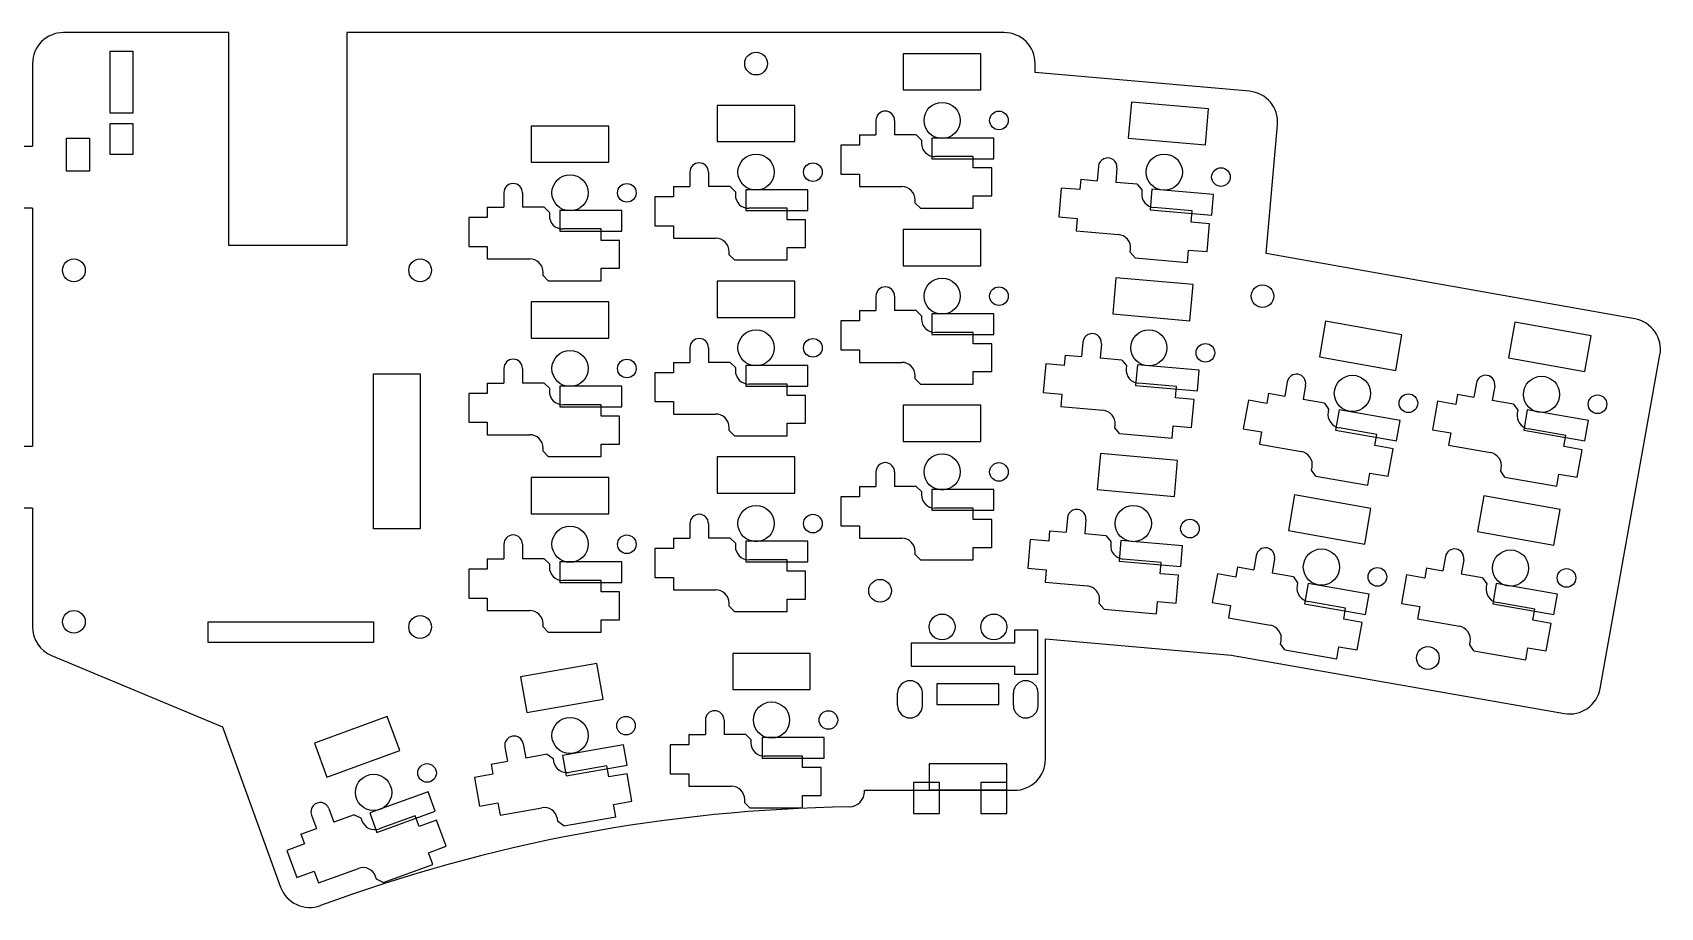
# Model space of a CAD drawing. Extents: x -161 to 161, y -85 to 0.
# Drawn here: x 3 to 160.5, y -84.6 to 0 of the extents above; entities that cross this region are included whole.
import ezdxf

# ---------------------------------------------------------------- set-up
doc = ezdxf.new("R2010")
doc.units = 0
doc.layers.add('BLACK', color=7, linetype='CONTINUOUS')

msp = doc.modelspace()

# ---------------------------------------------------------------- linework, layer by layer
at = {"layer": 'BLACK', "linetype": 'CONTINUOUS'}
for p, q in [((22, 0), (5.99999, 0)), ((22, -20.6), (22, 0)), ((97, -0.00002), (33.4, -0.00001)), ((33.4, -0.00001), (33.4, -20.6)), ((3, -3), (3, -11)), ((10.5, -1.80001), (12.7, -1.80001)), ((10.5, -7.80001), (10.5, -1.80001)), ((12.7, -1.80001), (12.7, -7.80001)), ((94.75, -2.05001), (87.25, -2.05001)), ((87.25, -2.05001), (87.25, -5.55001)), ((94.75, -5.55001), (94.75, -2.05001)), ((100, -3.84999), (100, -3.00002)), ((120.73, -5.67893), (100, -3.84999)), ((87.25, -5.55001), (94.75, -5.55001)), ((12.7, -7.80001), (10.5, -7.80001)), ((76.75, -7.05002), (69.25, -7.05002)), ((69.25, -7.05002), (69.25, -10.55)), ((76.75, -10.55), (76.75, -7.05002)), ((109.317, -6.72984), (109.012, -10.2165)), ((116.788, -7.38351), (109.317, -6.72984)), ((116.483, -10.8702), (116.788, -7.38351)), ((10.5, -8.80001), (12.7, -8.80001)), ((10.5, -11.8), (10.5, -8.80001)), ((12.7, -8.80001), (12.7, -11.8)), ((58.75, -9.05002), (51.25, -9.05002)), ((51.25, -9.05002), (51.25, -12.55)), ((58.75, -12.55), (58.75, -9.05002)), ((84.6, -8.50002), (84.6, -9.90002)), ((86.4, -8.50002), (86.4, -9.90002)), ((122.366, -21.3815), (123.455, -8.92875)), ((-3, -11), (3, -11)), ((6.29999, -10.2), (8.49999, -10.2)), ((6.29999, -13.4), (6.29999, -10.2)), ((8.49999, -10.2), (8.49999, -13.4)), ((69.25, -10.55), (76.75, -10.55)), ((83, -10.9), (81.2, -10.9)), ((81.2, -10.9), (81.2, -13.7)), ((83, -9.90002), (83, -10.9)), ((83, -9.90002), (84.6, -9.90002)), ((88.5, -9.90002), (86.4, -9.90002)), ((88.5, -9.90002), (89, -10.4)), ((89, -10.4), (89, -10.7)), ((96, -10.2), (90, -10.2)), ((90, -10.2), (90, -12.2)), ((96, -12.2), (96, -10.2)), ((109.012, -10.2165), (116.483, -10.8702)), ((12.7, -11.8), (10.5, -11.8)), ((51.25, -12.55), (58.75, -12.55)), ((90, -12.2), (96, -12.2)), ((94, -12), (90.3, -12)), ((94, -13.1), (94, -12)), ((8.49999, -13.4), (6.29999, -13.4)), ((66.6, -13.5), (66.6, -14.9)), ((68.4, -13.5), (68.4, -14.9)), ((81.2, -13.7), (83, -13.7)), ((83, -13.7), (83, -14.9)), ((95.8, -13.1), (94, -13.1)), ((95.8, -15.8), (95.8, -13.1)), ((106.124, -12.9422), (106.002, -14.3369)), ((107.918, -13.0991), (107.795, -14.4938)), ((48.6, -15.5), (48.6, -16.9)), ((50.4, -15.5), (50.4, -16.9)), ((65, -14.9), (65, -15.9)), ((65, -14.9), (66.6, -14.9)), ((70.5, -14.9), (68.4, -14.9)), ((70.5, -14.9), (71, -15.4)), ((71, -15.4), (71, -15.7)), ((78, -15.2), (72, -15.2)), ((72, -15.2), (72, -17.2)), ((78, -17.2), (78, -15.2)), ((83, -14.9), (87.1, -14.9)), ((102.528, -15.0368), (102.284, -17.8261)), ((104.321, -15.1936), (102.528, -15.0368)), ((104.408, -14.1974), (104.321, -15.1936)), ((104.408, -14.1974), (106.002, -14.3369)), ((109.887, -14.6768), (107.795, -14.4938)), ((109.887, -14.6768), (110.342, -15.2185)), ((110.342, -15.2185), (110.316, -15.5173)), ((111.299, -15.1424), (111.124, -17.1347)), ((117.276, -15.6653), (111.299, -15.1424)), ((117.101, -17.6577), (117.276, -15.6653)), ((3, -16.9973), (-3, -16.9972)), ((3, -16.9973), (3, -40)), ((47, -16.9), (47, -17.9)), ((47, -16.9), (48.6, -16.9)), ((52.5, -16.9), (50.4, -16.9)), ((52.5, -16.9), (53, -17.4)), ((60, -17.2), (54, -17.2)), ((54, -17.2), (54, -19.2)), ((60, -19.2), (60, -17.2)), ((65, -15.9), (63.2, -15.9)), ((63.2, -15.9), (63.2, -18.7)), ((72, -17.2), (78, -17.2)), ((76, -17), (72.3, -17)), ((76, -18.1), (76, -17)), ((88.4, -16.5), (88.4, -16.2)), ((88.9, -17), (88.4, -16.5)), ((88.9, -17), (94, -17)), ((94, -17), (94, -15.8)), ((94, -15.8), (95.8, -15.8)), ((111.124, -17.1347), (117.101, -17.6577)), ((115.184, -17.2482), (111.498, -16.9257)), ((115.088, -18.344), (115.184, -17.2482)), ((47, -17.9), (45.2, -17.9)), ((45.2, -17.9), (45.2, -20.7)), ((53, -17.4), (53, -17.7)), ((63.2, -18.7), (65, -18.7)), ((65, -18.7), (65, -19.9)), ((77.8, -18.1), (76, -18.1)), ((77.8, -20.8), (77.8, -18.1)), ((102.284, -17.8261), (104.077, -17.983)), ((104.077, -17.983), (103.973, -19.1784)), ((116.881, -18.5009), (115.088, -18.344)), ((116.645, -21.1906), (116.881, -18.5009)), ((54, -19.2), (60, -19.2)), ((58, -19), (54.3, -19)), ((58, -20.1), (58, -19)), ((59.8, -20.1), (58, -20.1)), ((59.8, -22.8), (59.8, -20.1)), ((65, -19.9), (69.1, -19.9)), ((94.75, -19.05), (87.25, -19.05)), ((87.25, -19.05), (87.25, -22.55)), ((94.75, -22.55), (94.75, -19.05)), ((103.973, -19.1784), (108.057, -19.5358)), ((33.4, -20.6), (22, -20.6)), ((45.2, -20.7), (47, -20.7)), ((47, -20.7), (47, -21.9)), ((47, -21.9), (51.1, -21.9)), ((70.4, -21.5), (70.4, -21.2)), ((70.9, -22), (70.4, -21.5)), ((70.9, -22), (76, -22)), ((76, -22), (76, -20.8)), ((76, -20.8), (77.8, -20.8)), ((109.213, -21.243), (109.239, -20.9441)), ((109.667, -21.7846), (109.213, -21.243)), ((109.667, -21.7846), (114.748, -22.2291)), ((114.748, -22.2291), (114.852, -21.0337)), ((114.852, -21.0337), (116.645, -21.1906)), ((158.026, -27.6939), (122.366, -21.3815)), ((52.4, -23.5), (52.4, -23.2)), ((52.9, -24), (52.4, -23.5)), ((58, -24), (58, -22.8)), ((58, -22.8), (59.8, -22.8)), ((87.25, -22.55), (94.75, -22.55)), ((52.9, -24), (58, -24)), ((76.75, -24.05), (69.25, -24.05)), ((69.25, -24.05), (69.25, -27.55)), ((76.75, -27.55), (76.75, -24.05)), ((107.817, -23.7298), (107.512, -27.2165)), ((115.288, -24.3835), (107.817, -23.7298)), ((114.983, -27.8702), (115.288, -24.3835)), ((58.75, -26.05), (51.25, -26.05)), ((51.25, -26.05), (51.25, -29.55)), ((58.75, -29.55), (58.75, -26.05)), ((84.6, -25.5), (84.6, -26.9)), ((86.4, -25.5), (86.4, -26.9)), ((69.25, -27.55), (76.75, -27.55)), ((83, -27.9), (81.2, -27.9)), ((81.2, -27.9), (81.2, -30.7)), ((83, -26.9), (83, -27.9)), ((83, -26.9), (84.6, -26.9)), ((88.5, -26.9), (86.4, -26.9)), ((88.5, -26.9), (89, -27.4)), ((89, -27.4), (89, -27.7)), ((96, -27.2), (90, -27.2)), ((90, -27.2), (90, -29.2)), ((96, -29.2), (96, -27.2)), ((107.512, -27.2165), (114.983, -27.8702)), ((128.111, -27.9254), (127.503, -31.3723)), ((135.497, -29.2278), (128.111, -27.9254)), ((146.411, -28.0254), (145.803, -31.4723)), ((153.797, -29.3278), (146.411, -28.0254)), ((51.25, -29.55), (58.75, -29.55)), ((90, -29.2), (96, -29.2)), ((94, -29), (90.3, -29)), ((94, -30.1), (94, -29)), ((134.889, -32.6746), (135.497, -29.2278)), ((153.189, -32.7746), (153.797, -29.3278)), ((66.6, -30.5), (66.6, -31.9)), ((68.4, -30.5), (68.4, -31.9)), ((81.2, -30.7), (83, -30.7)), ((83, -30.7), (83, -31.9)), ((95.8, -30.1), (94, -30.1)), ((95.8, -32.8), (95.8, -30.1)), ((102.908, -31.1974), (102.821, -32.1936)), ((102.908, -31.1974), (104.502, -31.3369)), ((104.624, -29.9422), (104.502, -31.3369)), ((106.418, -30.0991), (106.295, -31.4938)), ((108.387, -31.6768), (106.295, -31.4938)), ((127.503, -31.3723), (134.889, -32.6746)), ((145.803, -31.4723), (153.189, -32.7746)), ((154.675, -63.4471), (160.456, -31.177)), ((36, -33), (40.5, -33)), ((36, -48), (36, -33)), ((40.5, -33), (40.5, -48)), ((48.6, -32.5), (48.6, -33.9)), ((50.4, -32.5), (50.4, -33.9)), ((65, -32.9), (63.2, -32.9)), ((63.2, -32.9), (63.2, -35.7)), ((65, -31.9), (65, -32.9)), ((65, -31.9), (66.6, -31.9)), ((70.5, -31.9), (68.4, -31.9)), ((70.5, -31.9), (71, -32.4)), ((71, -32.4), (71, -32.7)), ((78, -32.2), (72, -32.2)), ((72, -32.2), (72, -34.2)), ((78, -34.2), (78, -32.2)), ((83, -31.9), (87.1, -31.9)), ((94, -34), (94, -32.8)), ((94, -32.8), (95.8, -32.8)), ((101.028, -32.0368), (100.784, -34.8261)), ((102.821, -32.1936), (101.028, -32.0368)), ((108.387, -31.6768), (108.842, -32.2185)), ((108.842, -32.2185), (108.816, -32.5173)), ((109.899, -32.1424), (109.724, -34.1347)), ((115.876, -32.6653), (109.899, -32.1424)), ((115.701, -34.6577), (115.876, -32.6653)), ((47, -33.9), (47, -34.9)), ((47, -33.9), (48.6, -33.9)), ((52.5, -33.9), (50.4, -33.9)), ((52.5, -33.9), (53, -34.4)), ((53, -34.4), (53, -34.7)), ((60, -34.2), (54, -34.2)), ((54, -34.2), (54, -36.2)), ((60, -36.2), (60, -34.2)), ((72, -34.2), (78, -34.2)), ((76, -34), (72.3, -34)), ((76, -35.1), (76, -34)), ((88.4, -33.5), (88.4, -33.2)), ((88.9, -34), (88.4, -33.5)), ((88.9, -34), (94, -34)), ((109.724, -34.1347), (115.701, -34.6577)), ((113.684, -34.2482), (109.998, -33.9257)), ((113.588, -35.344), (113.684, -34.2482)), ((124.397, -33.7887), (124.154, -35.1674)), ((126.17, -34.1012), (125.927, -35.48)), ((142.697, -33.8887), (142.454, -35.2674)), ((144.47, -34.2012), (144.227, -35.58)), ((47, -34.9), (45.2, -34.9)), ((45.2, -34.9), (45.2, -37.7)), ((54, -36.2), (60, -36.2)), ((58, -36), (54.3, -36)), ((58, -37.1), (58, -36)), ((63.2, -35.7), (65, -35.7)), ((65, -35.7), (65, -36.9)), ((77.8, -35.1), (76, -35.1)), ((77.8, -37.8), (77.8, -35.1)), ((94.75, -36.05), (87.25, -36.05)), ((87.25, -36.05), (87.25, -39.55)), ((94.75, -39.55), (94.75, -36.05)), ((100.784, -34.8261), (102.577, -34.983)), ((102.577, -34.983), (102.473, -36.1784)), ((102.473, -36.1784), (106.557, -36.5358)), ((115.381, -35.5009), (113.588, -35.344)), ((115.145, -38.1906), (115.381, -35.5009)), ((120.632, -35.5618), (120.146, -38.3193)), ((122.405, -35.8744), (120.632, -35.5618)), ((122.578, -34.8896), (122.405, -35.8744)), ((122.578, -34.8896), (124.154, -35.1674)), ((127.995, -35.8446), (125.927, -35.48)), ((127.995, -35.8446), (128.4, -36.4239)), ((138.932, -35.6618), (138.446, -38.4193)), ((140.705, -35.9744), (138.932, -35.6618)), ((140.878, -34.9896), (140.705, -35.9744)), ((140.878, -34.9896), (142.454, -35.2674)), ((146.295, -35.9446), (144.227, -35.58)), ((146.295, -35.9446), (146.7, -36.5238)), ((45.2, -37.7), (47, -37.7)), ((47, -37.7), (47, -38.9)), ((59.8, -37.1), (58, -37.1)), ((59.8, -39.8), (59.8, -37.1)), ((65, -36.9), (69.1, -36.9)), ((76, -39), (76, -37.8)), ((76, -37.8), (77.8, -37.8)), ((128.4, -36.4239), (128.348, -36.7193)), ((129.419, -36.4943), (129.072, -38.4639)), ((135.328, -37.5362), (129.419, -36.4943)), ((134.981, -39.5058), (135.328, -37.5362)), ((146.7, -36.5238), (146.648, -36.8193)), ((147.619, -36.4943), (147.272, -38.4639)), ((153.528, -37.5362), (147.619, -36.4943)), ((153.181, -39.5058), (153.528, -37.5362)), ((47, -38.9), (51.1, -38.9)), ((70.4, -38.5), (70.4, -38.2)), ((70.9, -39), (70.4, -38.5)), ((70.9, -39), (76, -39)), ((107.713, -38.243), (107.739, -37.9441)), ((108.167, -38.7846), (107.713, -38.243)), ((108.167, -38.7846), (113.248, -39.2291)), ((113.248, -39.2291), (113.352, -38.0337)), ((113.352, -38.0337), (115.145, -38.1906)), ((120.146, -38.3193), (121.919, -38.6318)), ((121.919, -38.6318), (121.71, -39.8136)), ((129.072, -38.4639), (134.981, -39.5058)), ((133.047, -38.8678), (129.403, -38.2253)), ((132.856, -39.9511), (133.047, -38.8678)), ((138.446, -38.4193), (140.219, -38.7318)), ((140.219, -38.7318), (140.01, -39.9136)), ((147.272, -38.4639), (153.181, -39.5058)), ((151.347, -38.9678), (147.703, -38.3253)), ((151.156, -40.0511), (151.347, -38.9678)), ((-3, -40), (3, -40)), ((52.4, -40.5), (52.4, -40.2)), ((52.9, -41), (52.4, -40.5)), ((58, -41), (58, -39.8)), ((58, -39.8), (59.8, -39.8)), ((87.25, -39.55), (94.75, -39.55)), ((106.317, -40.7298), (106.012, -44.2165)), ((113.788, -41.3835), (106.317, -40.7298)), ((121.71, -39.8136), (125.748, -40.5256)), ((134.628, -40.2637), (132.856, -39.9511)), ((134.159, -42.9226), (134.628, -40.2637)), ((140.01, -39.9136), (144.048, -40.6256)), ((152.928, -40.3636), (151.156, -40.0511)), ((152.459, -43.0226), (152.928, -40.3636)), ((52.9, -41), (58, -41)), ((76.75, -41.0473), (69.25, -41.0473)), ((69.25, -41.0473), (69.25, -44.5473)), ((76.75, -44.5473), (76.75, -41.0473)), ((84.6, -42.5), (84.6, -43.9)), ((86.4, -42.5), (86.4, -43.9)), ((113.483, -44.8702), (113.788, -41.3835)), ((126.75, -42.327), (126.802, -42.0316)), ((127.156, -42.9062), (126.75, -42.327)), ((145.05, -42.427), (145.102, -42.1315)), ((145.456, -43.0062), (145.05, -42.427)), ((58.75, -43.05), (51.25, -43.05)), ((51.25, -43.05), (51.25, -46.55)), ((58.75, -46.55), (58.75, -43.05)), ((83, -43.9), (83, -44.9)), ((83, -43.9), (84.6, -43.9)), ((88.5, -43.9), (86.4, -43.9)), ((88.5, -43.9), (89, -44.4)), ((127.156, -42.9062), (132.178, -43.7918)), ((132.178, -43.7918), (132.387, -42.6101)), ((132.387, -42.6101), (134.159, -42.9226)), ((145.456, -43.0062), (150.478, -43.8918)), ((150.478, -43.8918), (150.687, -42.7101)), ((150.687, -42.7101), (152.459, -43.0226)), ((69.25, -44.5473), (76.75, -44.5473)), ((83, -44.9), (81.2, -44.9)), ((81.2, -44.9), (81.2, -47.7)), ((89, -44.4), (89, -44.7)), ((96, -44.2), (90, -44.2)), ((90, -44.2), (90, -46.2)), ((96, -46.2), (96, -44.2)), ((106.012, -44.2165), (113.483, -44.8702)), ((125.111, -44.7254), (124.503, -48.1722)), ((132.497, -46.0278), (125.111, -44.7254)), ((143.411, -44.8254), (142.803, -48.2723)), ((150.797, -46.1278), (143.411, -44.8254)), ((3, -46), (-3, -46)), ((3, -46), (3, -57.5)), ((51.25, -46.55), (58.75, -46.55)), ((90, -46.2), (96, -46.2)), ((94, -46), (90.3, -46)), ((94, -47.1), (94, -46)), ((95.8, -47.1), (94, -47.1)), ((95.8, -49.8), (95.8, -47.1)), ((103.124, -46.9422), (103.002, -48.3369)), ((104.917, -47.0991), (104.795, -48.4938)), ((131.889, -49.4746), (132.497, -46.0278)), ((150.189, -49.5746), (150.797, -46.1278)), ((40.5, -48), (36, -48)), ((66.6, -47.5), (66.6, -48.9)), ((68.4, -47.5), (68.4, -48.9)), ((81.2, -47.7), (83, -47.7)), ((83, -47.7), (83, -48.9)), ((101.408, -48.1974), (101.321, -49.1936)), ((101.408, -48.1974), (103.002, -48.3369)), ((106.887, -48.6768), (104.795, -48.4938)), ((106.887, -48.6768), (107.342, -49.2185)), ((124.503, -48.1722), (131.889, -49.4746)), ((142.803, -48.2723), (150.189, -49.5746)), ((48.6, -49.5), (48.6, -50.9)), ((50.4, -49.5), (50.4, -50.9)), ((65, -49.9), (63.2, -49.9)), ((63.2, -49.9), (63.2, -52.7)), ((65, -48.9), (65, -49.9)), ((65, -48.9), (66.6, -48.9)), ((70.5, -48.9), (68.4, -48.9)), ((70.5, -48.9), (71, -49.4)), ((71, -49.4), (71, -49.7)), ((78, -49.2), (72, -49.2)), ((72, -49.2), (72, -51.2)), ((78, -51.2), (78, -49.2)), ((83, -48.9), (87.1, -48.9)), ((88.4, -50.5), (88.4, -50.2)), ((94, -51), (94, -49.8)), ((94, -49.8), (95.8, -49.8)), ((99.5281, -49.0368), (99.2841, -51.8261)), ((101.321, -49.1936), (99.5281, -49.0368)), ((107.342, -49.2185), (107.316, -49.5173)), ((108.299, -49.1424), (108.124, -51.1347)), ((114.276, -49.6653), (108.299, -49.1424)), ((114.101, -51.6577), (114.276, -49.6653)), ((47, -51.9), (45.2, -51.9)), ((45.2, -51.9), (45.2, -54.7)), ((47, -50.9), (47, -51.9)), ((47, -50.9), (48.6, -50.9)), ((52.5, -50.9), (50.4, -50.9)), ((52.5, -50.9), (53, -51.4)), ((53, -51.4), (53, -51.7)), ((60, -51.2), (54, -51.2)), ((54, -51.2), (54, -53.2)), ((60, -53.2), (60, -51.2)), ((72, -51.2), (78, -51.2)), ((76, -51), (72.3, -51)), ((76, -52.1), (76, -51)), ((88.9, -51), (88.4, -50.5)), ((88.9, -51), (94, -51)), ((99.2841, -51.8261), (101.077, -51.983)), ((108.124, -51.1347), (114.101, -51.6577)), ((112.184, -51.2482), (108.498, -50.9257)), ((112.088, -52.344), (112.184, -51.2482)), ((119.578, -51.6896), (119.405, -52.6744)), ((119.578, -51.6896), (121.154, -51.9674)), ((121.397, -50.5887), (121.154, -51.9674)), ((123.17, -50.9012), (122.927, -52.28)), ((137.878, -51.7896), (137.705, -52.7744)), ((137.878, -51.7896), (139.454, -52.0674)), ((139.697, -50.6887), (139.454, -52.0674)), ((141.47, -51.0012), (141.227, -52.38)), ((54, -53.2), (60, -53.2)), ((58, -53), (54.3, -53)), ((58, -54.1), (58, -53)), ((63.2, -52.7), (65, -52.7)), ((65, -52.7), (65, -53.9)), ((77.8, -52.1), (76, -52.1)), ((77.8, -54.8), (77.8, -52.1)), ((101.077, -51.983), (100.973, -53.1784)), ((100.973, -53.1784), (105.057, -53.5358)), ((113.881, -52.5009), (112.088, -52.344)), ((113.645, -55.1906), (113.881, -52.5009)), ((117.632, -52.3618), (117.146, -55.1193)), ((119.405, -52.6744), (117.632, -52.3618)), ((124.995, -52.6446), (122.927, -52.28)), ((124.995, -52.6446), (125.4, -53.2239)), ((125.4, -53.2239), (125.348, -53.5193)), ((126.419, -53.2943), (126.072, -55.2639)), ((132.328, -54.3362), (126.419, -53.2943)), ((135.932, -52.4618), (135.446, -55.2193)), ((137.705, -52.7744), (135.932, -52.4618)), ((143.295, -52.7446), (141.227, -52.38)), ((143.295, -52.7446), (143.7, -53.3239)), ((143.7, -53.3239), (143.648, -53.6193)), ((144.619, -53.2943), (144.272, -55.2639)), ((150.528, -54.3362), (144.619, -53.2943)), ((45.2, -54.7), (47, -54.7)), ((47, -54.7), (47, -55.9)), ((59.8, -54.1), (58, -54.1)), ((59.8, -56.8), (59.8, -54.1)), ((65, -53.9), (69.1, -53.9)), ((76, -56), (76, -54.8)), ((76, -54.8), (77.8, -54.8)), ((106.213, -55.243), (106.239, -54.9441)), ((111.748, -56.2291), (111.852, -55.0337)), ((111.852, -55.0337), (113.645, -55.1906)), ((117.146, -55.1193), (118.919, -55.4318)), ((130.047, -55.6678), (126.403, -55.0253)), ((131.981, -56.3058), (132.328, -54.3362)), ((148.347, -55.7678), (144.703, -55.1253)), ((150.181, -56.3058), (150.528, -54.3362)), ((47, -55.9), (51.1, -55.9)), ((70.4, -55.5), (70.4, -55.2)), ((70.9, -56), (70.4, -55.5)), ((70.9, -56), (76, -56)), ((106.667, -55.7846), (106.213, -55.243)), ((106.667, -55.7846), (111.748, -56.2291)), ((118.919, -55.4318), (118.71, -56.6136)), ((118.71, -56.6136), (122.748, -57.3256)), ((126.072, -55.2639), (131.981, -56.3058)), ((129.856, -56.7511), (130.047, -55.6678)), ((135.446, -55.2193), (137.219, -55.5318)), ((137.219, -55.5318), (137.01, -56.7136)), ((144.272, -55.2639), (150.181, -56.3058)), ((148.156, -56.8511), (148.347, -55.7678)), ((20, -57), (36, -57)), ((20, -59), (20, -57)), ((36, -57), (36, -59)), ((52.4, -57.5), (52.4, -57.2)), ((52.9, -58), (52.4, -57.5)), ((52.9, -58), (58, -58)), ((58, -58), (58, -56.8)), ((58, -56.8), (59.8, -56.8)), ((100.25, -57.8), (98, -57.8)), ((98, -57.8), (98, -59.05)), ((100.25, -62.05), (100.25, -57.8)), ((131.628, -57.0636), (129.856, -56.7511)), ((131.159, -59.7226), (131.628, -57.0636)), ((137.01, -56.7136), (141.048, -57.4256)), ((149.928, -57.1636), (148.156, -56.8511)), ((149.459, -59.8226), (149.928, -57.1636)), ((36, -59), (20, -59)), ((88, -59.05), (88, -61.3)), ((98, -59.05), (88, -59.05)), ((101, -58.6545), (118.967, -60.2397)), ((101, -70.3), (101, -58.6545)), ((123.75, -59.127), (123.802, -58.8316)), ((124.156, -59.7062), (123.75, -59.127)), ((124.156, -59.7062), (129.178, -60.5918)), ((129.178, -60.5918), (129.387, -59.4101)), ((129.387, -59.4101), (131.159, -59.7226)), ((142.05, -59.227), (142.102, -58.9316)), ((142.456, -59.8062), (142.05, -59.227)), ((142.456, -59.8062), (147.478, -60.6918)), ((147.478, -60.6918), (147.687, -59.5101)), ((147.687, -59.5101), (149.459, -59.8226)), ((4.84391, -60.2683), (21.3624, -67.1667)), ((57.5891, -61.0254), (50.2031, -62.3278)), ((58.1969, -64.4722), (57.5891, -61.0254)), ((78.25, -60.05), (70.75, -60.05)), ((70.75, -60.05), (70.75, -63.55)), ((78.25, -63.55), (78.25, -60.05)), ((88, -61.3), (98, -61.3)), ((98, -61.3), (98, -62.05)), ((118.967, -60.2397), (151.206, -65.8733)), ((50.2031, -62.3278), (50.8109, -65.7746)), ((96.5, -63), (90.5, -63)), ((90.5, -63), (90.5, -65)), ((96.5, -65), (96.5, -63)), ((98, -62.05), (100.25, -62.05)), ((50.8109, -65.7746), (58.1969, -64.4722)), ((70.75, -63.55), (78.25, -63.55)), ((86.7, -65.1), (86.7, -63.9)), ((89.1, -65.1), (89.1, -63.9)), ((97.9, -65.1), (97.9, -63.9)), ((100.3, -65.1), (100.3, -63.9)), ((90.5, -65), (96.5, -65)), ((21.3624, -67.1667), (27.0003, -82.656)), ((37.3253, -66.173), (30.2776, -68.7381)), ((38.5224, -69.4619), (37.3253, -66.173)), ((68.1, -66.5), (68.1, -67.9)), ((69.9, -66.5), (69.9, -67.9)), ((30.2776, -68.7381), (31.4747, -72.0271)), ((48.6972, -69.1114), (48.9403, -70.4901)), ((50.4699, -68.7988), (50.713, -70.1775)), ((60.1808, -68.8943), (54.2719, -69.9362)), ((60.5281, -70.8639), (60.1808, -68.8943)), ((66.5, -68.9), (64.7, -68.9)), ((64.7, -68.9), (64.7, -71.7)), ((66.5, -67.9), (66.5, -68.9)), ((66.5, -67.9), (68.1, -67.9)), ((72, -67.9), (69.9, -67.9)), ((72, -67.9), (72.5, -68.4)), ((72.5, -68.4), (72.5, -68.7)), ((79.6, -68.2), (73.6, -68.2)), ((73.6, -68.2), (73.6, -70.2)), ((79.6, -70.2), (79.6, -68.2)), ((31.4747, -72.0271), (38.5224, -69.4619)), ((47.3646, -70.7679), (48.9403, -70.4901)), ((47.3646, -70.7679), (47.5383, -71.7527)), ((52.7811, -69.8129), (50.713, -70.1775)), ((52.7811, -69.8129), (53.3603, -70.2184)), ((53.3603, -70.2184), (53.4124, -70.5139)), ((54.2719, -69.9362), (54.6192, -71.9058)), ((54.6192, -71.9058), (60.5281, -70.8639)), ((73.6, -70.2), (79.6, -70.2)), ((77.5, -70), (73.8, -70)), ((77.5, -71.1), (77.5, -70)), ((97.25, -70.75), (89.75, -70.75)), ((89.75, -70.75), (89.75, -73.25)), ((97.25, -73.25), (97.25, -70.75)), ((47.5383, -71.7527), (45.7656, -72.0653)), ((45.7656, -72.0653), (46.2519, -74.8228)), ((58.5622, -70.9259), (54.9184, -71.5684)), ((58.7532, -72.0092), (58.5622, -70.9259)), ((60.5259, -71.6966), (58.7532, -72.0092)), ((60.9947, -74.3556), (60.5259, -71.6966)), ((64.7, -71.7), (66.5, -71.7)), ((66.5, -71.7), (66.5, -72.9)), ((79.3, -71.1), (77.5, -71.1)), ((79.3, -73.8), (79.3, -71.1)), ((41.2771, -73.4343), (35.6389, -75.4864)), ((41.9611, -75.3136), (41.2771, -73.4343)), ((66.5, -72.9), (70.6, -72.9)), ((77.5, -75), (77.5, -73.8)), ((77.5, -73.8), (79.3, -73.8)), ((83.5, -73.3), (98, -73.3)), ((83.5, -73.4007), (83.5, -73.3)), ((90.75, -72.55), (88.25, -72.55)), ((88.25, -72.55), (88.25, -75.55)), ((89.75, -73.25), (97.25, -73.25)), ((90.75, -75.55), (90.75, -72.55)), ((97.25, -72.55), (94.75, -72.55)), ((94.75, -72.55), (94.75, -75.55)), ((97.25, -75.55), (97.25, -72.55)), ((31.6774, -75.0733), (32.1562, -76.3889)), ((35.6389, -75.4864), (36.3229, -77.3658)), ((36.3229, -77.3658), (41.9611, -75.3136)), ((46.2519, -74.8228), (48.0245, -74.5102)), ((48.0245, -74.5102), (48.2329, -75.692)), ((48.2329, -75.692), (52.2706, -74.98)), ((59.2221, -74.6682), (60.9947, -74.3556)), ((59.4304, -75.8499), (59.2221, -74.6682)), ((71.9, -74.5), (71.9, -74.2)), ((72.4, -75), (71.9, -74.5)), ((72.4, -75), (77.5, -75)), ((88.25, -75.55), (90.75, -75.55)), ((94.75, -75.55), (97.25, -75.55)), ((28.9613, -77.5517), (30.4648, -77.0045)), ((29.986, -75.6889), (30.4648, -77.0045)), ((34.1296, -75.6706), (32.1562, -76.3889)), ((34.1296, -75.6706), (34.7704, -75.9695)), ((34.7704, -75.9695), (34.8731, -76.2514)), ((40.0161, -75.7629), (36.5393, -77.0284)), ((40.3924, -76.7965), (40.0161, -75.7629)), ((42.0838, -76.1809), (40.3924, -76.7965)), ((43.0073, -78.7181), (42.0838, -76.1809)), ((53.8287, -76.33), (53.7766, -76.0345)), ((54.4079, -76.7355), (53.8287, -76.33)), ((54.4079, -76.7355), (59.4304, -75.8499)), ((29.3033, -78.4914), (27.6119, -79.1071)), ((28.9613, -77.5517), (29.3033, -78.4914)), ((41.3158, -79.3337), (43.0073, -78.7181)), ((27.6119, -79.1071), (28.5695, -81.7382)), ((41.7262, -80.4613), (41.3158, -79.3337)), ((28.5695, -81.7382), (30.261, -81.1226)), ((30.261, -81.1226), (30.6714, -82.2502)), ((30.6714, -82.2502), (34.5241, -80.8479)), ((36.293, -81.9068), (36.1903, -81.6249)), ((36.9338, -82.2056), (41.7262, -80.4613)), ((36.9338, -82.2056), (36.293, -81.9068))]:
    msp.add_line(p, q, dxfattribs=at)
at = {"layer": 'BLACK'}
for centre, radius in [((73, -3.00001), 1.1), ((91, -8.50002), 1.75), ((96.5, -8.50002), 0.9), ((73, -13.5), 1.75), ((78.5, -13.5), 0.9), ((112.5, -13.5), 1.75), ((55, -15.5), 1.75), ((117.979, -13.9794), 0.9), ((60.5, -15.5), 0.9), ((6.99999, -23), 1.1), ((40.5, -23), 1.1), ((91, -25.5), 1.75), ((96.5, -25.5), 0.9), ((122, -25.5), 1.1), ((73, -30.5), 1.75), ((78.5, -30.5), 0.9), ((111, -30.5), 1.75), ((55, -32.5), 1.75), ((116.479, -30.9794), 0.9), ((60.5, -32.5), 0.9), ((130.7, -34.9), 1.75), ((149, -35), 1.75), ((136.116, -35.8551), 0.9), ((154.416, -35.9551), 0.9), ((91, -42.5), 1.75), ((96.5, -42.5), 0.9), ((73, -47.5), 1.75), ((78.5, -47.5), 0.9), ((109.5, -47.5), 1.75), ((114.979, -47.9794), 0.9), ((55, -49.5), 1.75), ((60.5, -49.5), 0.9), ((127.7, -51.7), 1.75), ((146, -51.8), 1.75), ((133.116, -52.6551), 0.9), ((151.416, -52.7551), 0.9), ((85, -54), 1.1), ((7, -57), 1.1), ((40.5, -57.5), 1.1), ((91, -57.5), 1.25), ((96, -57.5), 1.25), ((138, -60.5), 1.1), ((60.4164, -67.045), 0.9), ((74.5, -66.5), 1.75), ((80, -66.5), 0.9), ((55, -68), 1.75), ((41.1683, -71.6189), 0.9), ((36, -73.5), 1.75)]:
    msp.add_circle(centre, radius, dxfattribs=at)
for centre, radius, start, end in [((6.0001, -3.00003), 3.0001, 90.002, 179.999), ((97, -3.00003), 3.00002, 0.0003247, 90), ((120.467, -8.66733), 3.00002, -4.99896, 84.9576), ((85.5, -8.50002), 0.9, 0, 180), ((90.3, -10.7), 1.3, -180, -90), ((67.5, -13.5), 0.9, 0, 180), ((107.021, -13.0207), 0.9, -5.00005, 175), ((49.5, -15.5), 0.9, 0, 180), ((72.3, -15.7), 1.3, -180, -90), ((87.1, -16.2), 1.3, -0.0000441, 90), ((111.611, -15.6306), 1.3, -185, -94.9999), ((54.3, -17.7), 1.3, -180, -90), ((69.1, -21.2), 1.3, -0.0000441, 90), ((107.944, -20.8308), 1.3, -5.00003, 85.0001), ((51.1, -23.2), 1.3, -0.0000441, 90), ((85.5, -25.5), 0.9, 0, 180), ((90.3, -27.7), 1.3, -180, -90), ((157.503, -30.648), 3.00002, -10.1561, 79.9615), ((67.5, -30.5), 0.9, 0, 180), ((105.521, -30.0207), 0.9, -5.00005, 175), ((49.5, -32.5), 0.9, 0, 180), ((72.3, -32.7), 1.3, -180, -90), ((87.1, -33.2), 1.3, -0.0000441, 90), ((110.111, -32.6306), 1.3, -185, -94.9999), ((125.284, -33.945), 0.9, -9.99998, 170), ((143.584, -34.0449), 0.9, -9.99998, 170), ((54.3, -34.7), 1.3, -180, -90), ((69.1, -38.2), 1.3, -0.0000441, 90), ((106.444, -37.8308), 1.3, -5.00003, 85.0001), ((129.629, -36.945), 1.3, -190, -99.9999), ((147.929, -37.045), 1.3, -190, -99.9999), ((51.1, -40.2), 1.3, -0.0000441, 90), ((125.522, -41.8058), 1.3, -10, 80.0001), ((143.822, -41.9058), 1.3, -10, 80.0001), ((85.5, -42.5), 0.9, 0, 180), ((90.3, -44.7), 1.3, -180, -90), ((67.5, -47.5), 0.9, 0, 180), ((104.021, -47.0207), 0.9, -5.00005, 175), ((49.5, -49.5), 0.9, 0, 180), ((72.3, -49.7), 1.3, -180, -90), ((87.1, -50.2), 1.3, -0.0000441, 90), ((108.611, -49.6306), 1.3, -185, -94.9999), ((122.284, -50.745), 0.9, -9.99998, 170), ((140.584, -50.845), 0.9, -9.99998, 170), ((54.3, -51.7), 1.3, -180, -90), ((104.944, -54.8308), 1.3, -5.00003, 85.0001), ((126.629, -53.745), 1.3, -190, -99.9999), ((69.1, -55.2), 1.3, -0.0000441, 90), ((144.929, -53.845), 1.3, -190, -99.9999), ((51.1, -57.2), 1.3, -0.0000441, 90), ((5.9999, -57.5), 2.9999, -180.001, -112.665), ((122.522, -58.6058), 1.3, -10, 80.0001), ((140.822, -58.7058), 1.3, -10, 80.0001), ((87.9, -63.9), 1.2, 0, 180), ((99.1, -63.9), 1.2, 0, 180), ((151.722, -62.918), 3.00002, -99.9118, -10.1574), ((69, -66.5), 0.9, 0, 180), ((87.9, -65.1), 1.2, -180, 0), ((99.1, -65.1), 1.2, -180, 0), ((49.5836, -68.9551), 0.9, -350, -170), ((73.8, -68.7), 1.3, -180, -90), ((54.6927, -70.2882), 1.3, -170, -80), ((98.0001, -70.3), 2.9999, -90.0019, 0.0006303), ((70.6, -74.2), 1.3, -0.0000441, 90), ((82, -73.4006), 1.5, -89.1148, -0.0007257), ((30.8317, -75.3811), 0.9, -340, -160), ((84.4143, -229.641), 154.759, 90.8853, 110.247), ((52.4963, -76.2603), 1.3, 9.99994, 100), ((36.0947, -75.8068), 1.3, -160, -69.9999), ((34.9688, -82.0695), 1.3, 19.9999, 110), ((29.8193, -81.6299), 2.99996, -160, -69.7525)]:
    msp.add_arc(centre, radius, start, end, dxfattribs=at)

doc.saveas('drawing.dxf')
